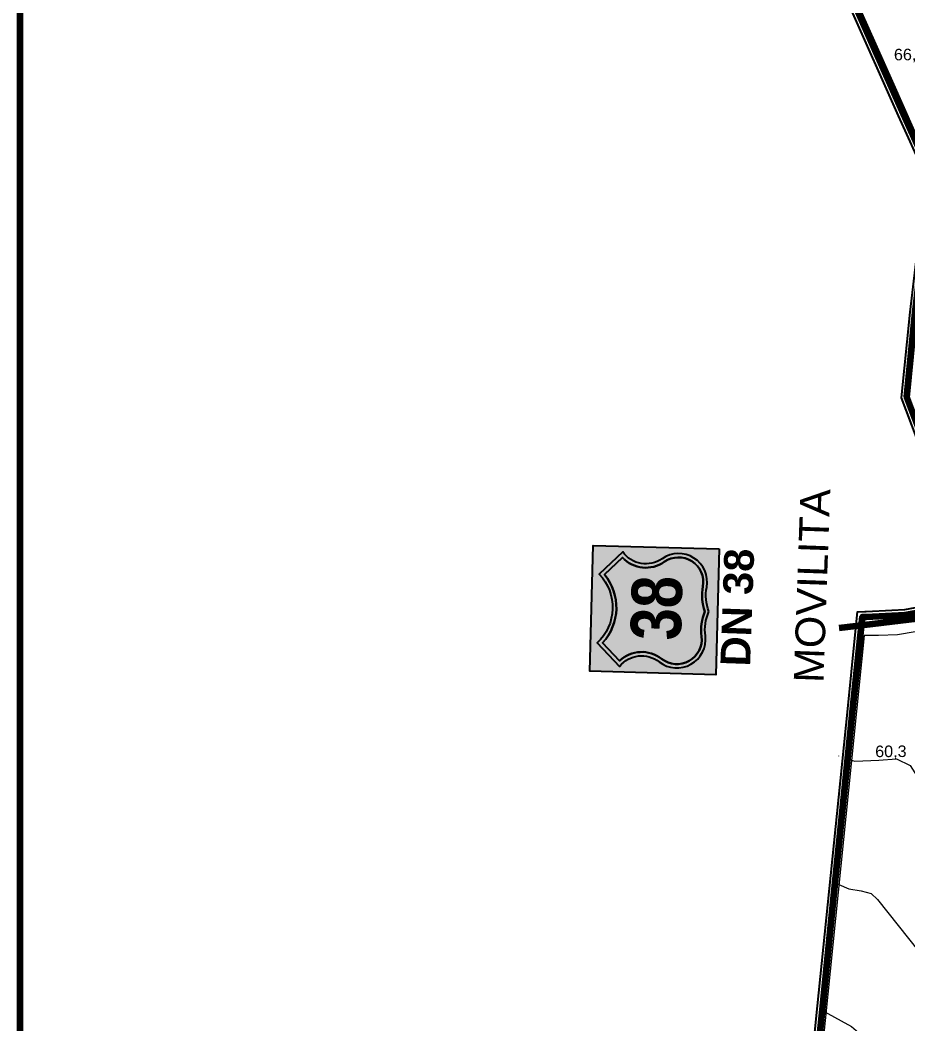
# Model space of a CAD drawing. Header units: metres. Extents: x 783184 to 1587399, y 282652 to 580595.
# Drawn here: x 783184 to 784030, y 288901 to 289858 of the extents above; entities that cross this region are included whole.
import ezdxf

# ---------------------------------------------------------------- set-up
doc = ezdxf.new("R2010")
doc.units = ezdxf.units.M
doc.header["$LTSCALE"] = 0.5
doc.layers.add('cote de nivel', color=1, linetype='CONTINUOUS', lineweight=211)
doc.layers.add('limita UAT', color=92, linetype='CONTINUOUS', lineweight=0)
for name, color, linetype in [('curbe  de nivelI', 7, 'CONTINUOUS'), ('drumuri extravilan', 7, 'CONTINUOUS'), ('INDICATOR', 7, 'CONTINUOUS'), ('proprietati extravilan', 7, 'CONTINUOUS')]:
    doc.layers.add(name, color=color, linetype=linetype)
doc.styles.add('arial', font='arial.ttf')
doc.styles.add('BOLD', font='arialbd.ttf')
doc.styles.add('TIPFIGURA', font='romand.shx', dxfattribs={"height": 100})

msp = doc.modelspace()

# ---------------------------------------------------------------- hatches: boundary and pattern name
at = {"layer": 'drumuri extravilan'}
h = msp.add_hatch(color=5, dxfattribs=at)
h.paths.add_polyline_path([(783850.21082, 289354.10801), (783846.90986, 289234.15595), (783726.9578, 289237.45691), (783730.25876, 289357.40897)])
edge = h.paths.add_edge_path()
edge.add_arc((783881.26707, 289309.77295), 43.67212, 169.59992929, 200.67137468, ccw=False)
edge.add_arc((783811.46243, 289322.43661), 27.27215, -10.09429044, 124.94474987)
edge.add_arc((783780.28505, 289366.85997), 27.00009, -144.49938481, -54.81936175, ccw=False)
edge.add_line((783758.30403, 289351.1807), (783735.89439, 289329.97141))
edge.add_arc((783702.42362, 289298.15352), 46.18084, -46.70243445, 43.54978289, ccw=False)
edge.add_line((783734.09386, 289264.54301), (783755.30315, 289242.13337))
edge.add_arc((783776.3886, 289225.26896), 27.00009, 51.66671019, 141.34673325, ccw=False)
edge.add_arc((783809.96192, 289267.91044), 27.27215, 231.90259858, 366.94163889)
edge.add_arc((783880.35738, 289276.71593), 43.67212, 156.17597376, 187.24741915, ccw=False)
at = {"layer": 'drumuri extravilan', "true_color": 0xffffff}
h = msp.add_hatch(color=7, dxfattribs=at)
h.paths.add_polyline_path([(783734.09386, 289264.54301), (783755.30315, 289242.13337, -0.4125788), (783793.135, 289246.44826, 0.668425064), (783837.03417, 289271.2065, -0.136411554), (783840.40654, 289294.35637, -0.136411554), (783838.31243, 289317.65666, 0.668425064), (783795.84132, 289344.79172, -0.4125788), (783758.30403, 289351.1807), (783735.89439, 289329.97141, -0.415503474)])
h.paths.add_polyline_path([(783740.94382, 289329.74372, -0.373201616), (783739.14817, 289264.49266), (783755.26753, 289247.46102, -0.373396918), (783795.38409, 289249.30558, 0.668178034), (783833.42564, 289270.75793, -0.128407609), (783836.50421, 289294.46375, -0.128407609), (783834.73403, 289318.30301, 0.668178034), (783797.92986, 289341.81504, -0.373396918), (783757.97546, 289345.86307)], flags=16)
at = {"layer": 'drumuri extravilan'}
msp.add_hatch(color=1, dxfattribs=at).paths.add_polyline_path([(783795.38409, 289249.30558, 0.668178034), (783833.42564, 289270.75793, -0.128407609), (783836.50421, 289294.46375, -0.128407609), (783834.73403, 289318.30301, 0.668178033), (783797.92986, 289341.81504, -0.373396918), (783757.97546, 289345.86307), (783740.94382, 289329.74372, -0.373201616), (783739.14817, 289264.49266), (783755.26753, 289247.46102, -0.373396918)])

# ---------------------------------------------------------------- linework, layer by layer
at = {"layer": 'curbe  de nivelI', "color": 21, "lineweight": 5}
for points in [[(783963.86544, 289156.9321), (783964.00975, 289156.75181)], [(783972.90036, 289153.88539), (783979.40098, 289151.78952), (784002.48786, 289152.78201), (784019.3686, 289154.02255), (784032.27741, 289147.81971), (784041.71076, 289132.6847), (784054.61951, 289115.56478), (784066.36485, 289097.81228), (784076.29466, 289078.95555), (784081.25963, 289067.54225), (784082.99733, 289053.64782), (784088.45875, 289039.75339), (784095.40962, 289027.59577), (784108.37143, 289013.09105), (784123.01794, 288997.70794), (784142.13284, 288976.37005), (784167.45394, 288950.56613), (784197.24349, 288922.03291), (784213.23599, 288905.02986), (784240.2948, 288878.72968)], [(783960.95198, 289036.50032), (783964.1685, 289034.3338), (783973.67039, 289030.32732), (783985.69621, 289028.39826), (783995.11658, 289025.77917), (784001.05523, 289020.14041), (784050.34627, 288957.96564), (784065.83999, 288938.85245), (784114.24023, 288874.15508)], [(783948.60391, 288915.10387), (783950.35455, 288913.48473), (783976.50124, 288899.14115), (784005.40011, 288874.18724), (784028.7945, 288851.00172), (784042.62644, 288833.57666), (784054.42193, 288818.64365), (784067.59353, 288805.67549), (784086.85944, 288789.75999), (784097.2788, 288780.1321), (784106.3816, 288766.47107), (784116.99753, 288753.69938), (784129.97256, 288740.14174), (784140.58849, 288724.61925), (784153.56352, 288703.59509), (784164.5726, 288689.25151), (784173.02607, 288676.87279)]]:
    msp.add_lwpolyline(points, dxfattribs=at)
at = {"layer": 'drumuri extravilan', "color": 30, "lineweight": 140}
msp.add_lwpolyline([(783964.62299, 289278.74656), (784046.66302, 289288.82887), (784167.62667, 289310.86116), (784454.70985, 289369.59586), (784709.89656, 289417.4234), (784928.02746, 289461.95228), (785170.96237, 289505.80783), (785520.95404, 289574.94165), (785762.76851, 289622.70724)], dxfattribs=at)
at = {"layer": 'drumuri extravilan'}
msp.add_lwpolyline([(783850.21082, 289354.10801), (783846.90986, 289234.15595), (783726.9578, 289237.45691), (783730.25876, 289357.40897)], close=True, dxfattribs=at)
for points in [[(783840.40654, 289294.35637, -0.136411554), (783838.31243, 289317.65666, 0.668425064), (783795.84132, 289344.79172, -0.4125788), (783758.30403, 289351.1807), (783735.89439, 289329.97141, -0.415503474), (783734.09386, 289264.54301), (783755.30315, 289242.13337, -0.4125788), (783793.135, 289246.44826, 0.668425064), (783837.03417, 289271.2065, -0.136411554)], [(783840.40654, 289294.35637, -0.136411554), (783838.31243, 289317.65666, 0.668425064), (783795.84132, 289344.79172, -0.4125788), (783758.30403, 289351.1807), (783735.89439, 289329.97141, -0.415503474), (783734.09386, 289264.54301), (783755.30315, 289242.13337, -0.4125788), (783793.135, 289246.44826, 0.668425064), (783837.03417, 289271.2065, -0.136411554)], [(783755.26753, 289247.46102), (783739.14817, 289264.49266, 0.373201616), (783740.94382, 289329.74372), (783757.97546, 289345.86307, 0.373396918), (783797.92986, 289341.81504, -0.668178034), (783834.73403, 289318.30301, 0.128407609), (783836.50421, 289294.46375, 0.128407609), (783833.42564, 289270.75793, -0.668178034), (783795.38409, 289249.30558, 0.373396918)], [(783836.50421, 289294.46375, -0.128407609), (783834.73403, 289318.30301, 0.668178034), (783797.92986, 289341.81504, -0.373396918), (783757.97546, 289345.86307), (783740.94382, 289329.74372, -0.373201616), (783739.14817, 289264.49266), (783755.26753, 289247.46102, -0.373396918), (783795.38409, 289249.30558, 0.668178034), (783833.42564, 289270.75793, -0.128407609)]]:
    msp.add_lwpolyline(points, format="xyb", close=True, dxfattribs=at)
at = {"layer": 'INDICATOR', "color": 0, "lineweight": 100}
msp.add_lwpolyline([(783183.90475, 284333.37838), (783183.90475, 292543.37838), (794773.90475, 292543.37838), (794773.90475, 284333.37838)], close=True, dxfattribs=at)
at = {"layer": 'limita UAT', "color": 0, "linetype": 'Continuous', "lineweight": 25, "flags": 128}
msp.add_lwpolyline([(783931.77568, 288799.12606), (783943.94569, 288918.71621), (783953.73565, 289014.98586), (783964.17572, 289117.52645), (783972.75567, 289201.86604), (783979.90566, 289272.16592), (783982.14123, 289294.11175), (783989.05901, 289294.4537), (783990.42916, 289294.52371), (784014.94346, 289295.73392), (784027.05076, 289296.3276), (784042.47157, 289299.17678), (784090.63074, 289308.08738), (784095.57072, 289309.10484), (784024.03897, 289497.90483), (784032.12941, 289579.80405), (784047.56967, 289708.31455), (784046.13154, 289711.50563), (784021.24754, 289766.60448), (783975.14901, 289870.18364)], dxfattribs=at)
at = {"layer": 'limita UAT', "color": 40, "linetype": 'Continuous', "lineweight": 211, "flags": 128}
msp.add_lwpolyline([(783936.75, 288798.62), (783948.92, 288918.21), (783958.71, 289014.48), (783969.15, 289117.02), (783977.73, 289201.36), (783984.88, 289271.66), (783986.68, 289289.33), (783989.31, 289289.46), (783990.68, 289289.53), (784015.19, 289290.74), (784027.63, 289291.35), (784043.38, 289294.26), (784091.59, 289303.18), (784102.32, 289305.39), (784101.59, 289307.33), (784029.13, 289498.58), (784037.1, 289579.26), (784052.7, 289709.1), (784050.69, 289713.56), (784025.81, 289768.65), (783979.72, 289872.21)], dxfattribs=at)
at = {"layer": 'proprietati extravilan', "color": 0, "lineweight": 5}
for p, q in [((784053.55449, 289277.78795), (784020.13875, 289272.34173)), ((783988.49518, 289271.67725), (783900.74542, 288409.16327)), ((784002.18498, 289271.54358), (783988.49518, 289271.67725)), ((784020.13875, 289272.34173), (784002.18498, 289271.54358))]:
    msp.add_line(p, q, dxfattribs=at)
msp.add_lwpolyline([(783970.32909, 289901.25066), (784015.34812, 289799.63762), (784055.999, 289708.13591), (784055.37056, 289703.8638), (784054.02083, 289692.04181), (784112.06097, 289703.31063), (784016.80801, 289920.03425), (783992.25009, 289910.10962)], close=True, dxfattribs=at)
msp.add_lwpolyline([(784055.999, 289708.13591), (784015.34812, 289799.63762), (783970.32909, 289901.25066)], dxfattribs=at)

# ---------------------------------------------------------------- texts
at = {"layer": 'cote de nivel', "color": 32, "lineweight": 30, "style": 'arial'}
for s, p in [('66,8', (784016.83975, 289819.59823)), ('60,3', (783998.95447, 289155.65955))]:
    msp.add_text(s, height=11, rotation=0.34675574, dxfattribs=at).set_placement(p)
at = {"layer": 'drumuri extravilan', "color": 0, "linetype": 'Continuous', "style": 'arial'}
msp.add_text('MOVILITA', height=28.35, rotation=87.96792914, dxfattribs=at).set_placement((783949.57572, 289226.12799))
at = {"layer": 'drumuri extravilan', "color": 1, "linetype": 'Continuous', "style": 'BOLD'}
msp.add_text('DN 38', height=28.35, rotation=87.96792914, dxfattribs=at).set_placement((783879.64755, 289241.78421))
at = {"layer": 'drumuri extravilan', "color": 7, "true_color": 0xffffff, "insert": (783765.55606, 289267.91121), "char_height": 48, "width": 56.9650316, "attachment_point": 1, "rotation": 88.42367422, "style": 'TIPFIGURA'}
msp.add_mtext('{\\fArial Narrow|b1|i0|c0|p34;38}', dxfattribs=at)

doc.saveas('drawing.dxf')
